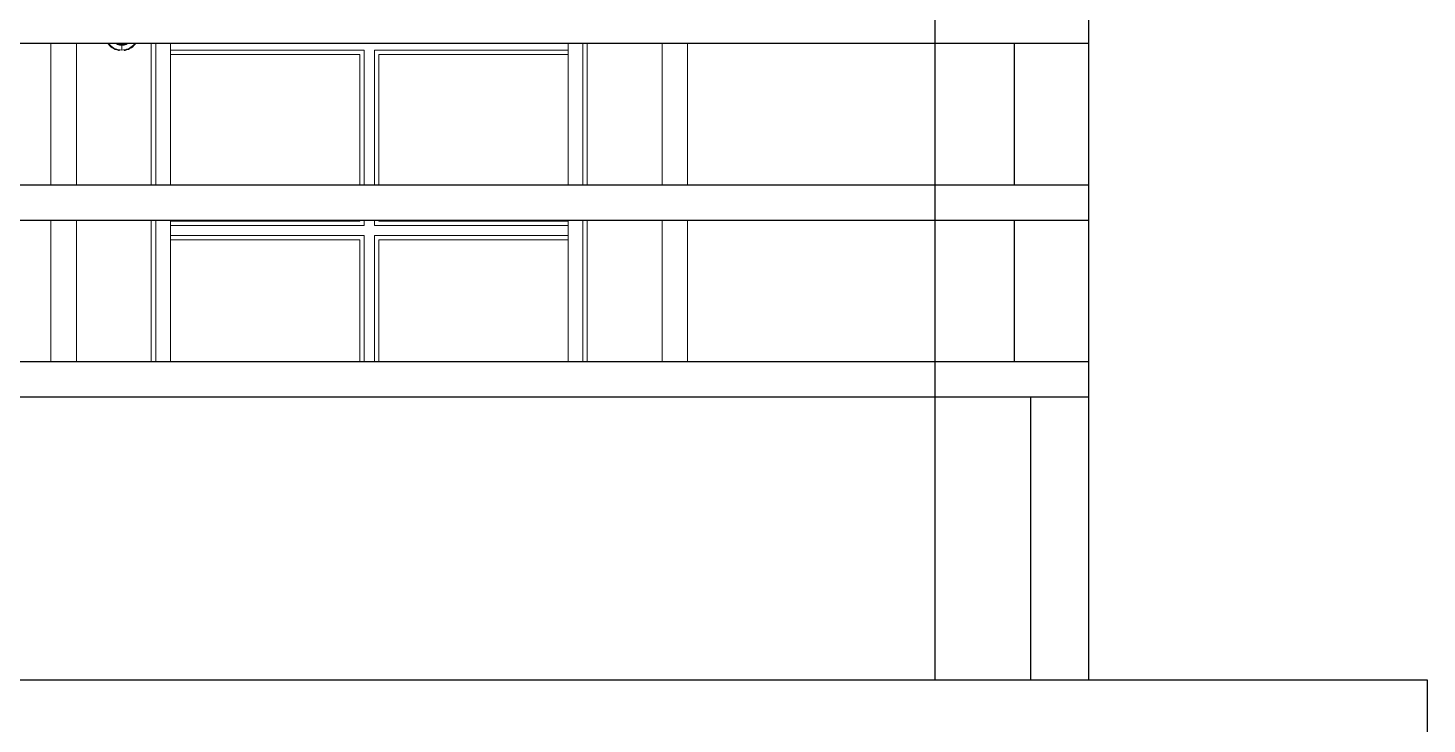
# Model space of a CAD drawing. Header units: inches. Extents: x -5058079 to -5054904, y -3262045 to -3259800.
# Drawn here: x -5056706.2 to -5056627.1, y -3261553.2 to -3261513.9 of the extents above; entities that cross this region are included whole.
import ezdxf

# ---------------------------------------------------------------- set-up
doc = ezdxf.new("R2010")
doc.units = ezdxf.units.IN
doc.header["$LTSCALE"] = 2
doc.header["$MEASUREMENT"] = 0
doc.layers.get('0').update_dxf_attribs({"linetype": 'CONTINUOUS'})
doc.layers.add('window', color=4, linetype='CONTINUOUS', lineweight=13)

msp = doc.modelspace()

# ---------------------------------------------------------------- linework, layer by layer
at = {"ltscale": 0.5}
for p, q in [((-5056654.906, -3261550.719), (-5056654.906, -3261443.719)), ((-5056646.213, -3261550.719), (-5056646.213, -3261512.719)), ((-5057070.238, -3261514.719), (-5056646.213, -3261514.719)), ((-5056650.444, -3261514.719), (-5056650.444, -3261522.719)), ((-5057070.238, -3261522.719), (-5056646.213, -3261522.719)), ((-5057070.238, -3261524.719), (-5056646.213, -3261524.719)), ((-5056650.444, -3261524.719), (-5056650.444, -3261532.719)), ((-5057070.238, -3261532.719), (-5056646.213, -3261532.719)), ((-5057070.238, -3261534.719), (-5056646.213, -3261534.719)), ((-5056649.505, -3261550.719), (-5056649.505, -3261534.719)), ((-5057080.266, -3261550.719), (-5056641.213, -3261550.719)), ((-5056641.213, -3261550.719), (-5056627.098, -3261550.719)), ((-5056627.098, -3261550.719), (-5056627.098, -3261555.719))]:
    msp.add_line(p, q, dxfattribs=at)
at = {"layer": 'window'}
for p, q in [((-5056704.906, -3261522.719), (-5056704.906, -3261514.719)), ((-5056703.46, -3261522.719), (-5056703.46, -3261514.719)), ((-5056701.684, -3261514.719), (-5056701.648, -3261514.774)), ((-5056701.648, -3261514.774), (-5056701.588, -3261514.847)), ((-5056701.636, -3261514.719), (-5056701.615, -3261514.751)), ((-5056701.615, -3261514.751), (-5056701.557, -3261514.821)), ((-5056701.268, -3261514.719), (-5056701.26, -3261514.726)), ((-5056701.26, -3261514.726), (-5056701.206, -3261514.759)), ((-5056701.206, -3261514.759), (-5056701.15, -3261514.787)), ((-5056701.185, -3261514.723), (-5056701.191, -3261514.719)), ((-5056701.132, -3261514.749), (-5056701.185, -3261514.723)), ((-5056701.15, -3261514.787), (-5056701.09, -3261514.809)), ((-5056701.077, -3261514.769), (-5056701.132, -3261514.749)), ((-5056701.09, -3261514.809), (-5056701.029, -3261514.824)), ((-5056701.02, -3261514.783), (-5056701.077, -3261514.769)), ((-5056700.962, -3261514.792), (-5056701.02, -3261514.783)), ((-5056700.899, -3261514.794), (-5056700.962, -3261514.792)), ((-5056700.837, -3261514.792), (-5056700.899, -3261514.794)), ((-5056700.778, -3261514.783), (-5056700.837, -3261514.792)), ((-5056700.722, -3261514.769), (-5056700.778, -3261514.783)), ((-5056700.77, -3261514.824), (-5056700.709, -3261514.809)), ((-5056700.667, -3261514.749), (-5056700.722, -3261514.769)), ((-5056700.709, -3261514.809), (-5056700.649, -3261514.787)), ((-5056700.614, -3261514.723), (-5056700.667, -3261514.749)), ((-5056700.649, -3261514.787), (-5056700.593, -3261514.759)), ((-5056700.608, -3261514.719), (-5056700.614, -3261514.723)), ((-5056700.593, -3261514.759), (-5056700.539, -3261514.726)), ((-5056700.539, -3261514.726), (-5056700.531, -3261514.719)), ((-5056700.241, -3261514.821), (-5056700.183, -3261514.751)), ((-5056700.211, -3261514.847), (-5056700.151, -3261514.774)), ((-5056700.183, -3261514.751), (-5056700.162, -3261514.719)), ((-5056700.151, -3261514.774), (-5056700.114, -3261514.719)), ((-5056699.23, -3261522.719), (-5056699.23, -3261514.719)), ((-5056698.978, -3261514.719), (-5056698.978, -3261522.719)), ((-5056698.15, -3261522.719), (-5056698.15, -3261514.719)), ((-5056675.663, -3261522.719), (-5056675.663, -3261514.719)), ((-5056674.835, -3261522.719), (-5056674.835, -3261514.719)), ((-5056674.583, -3261514.719), (-5056674.583, -3261522.719)), ((-5056670.353, -3261514.719), (-5056670.353, -3261522.719)), ((-5056668.906, -3261514.719), (-5056668.906, -3261522.719)), ((-5056701.588, -3261514.847), (-5056701.519, -3261514.914)), ((-5056701.557, -3261514.821), (-5056701.492, -3261514.884)), ((-5056701.519, -3261514.914), (-5056701.444, -3261514.973)), ((-5056701.492, -3261514.884), (-5056701.42, -3261514.941)), ((-5056701.444, -3261514.973), (-5056701.363, -3261515.024)), ((-5056701.42, -3261514.941), (-5056701.343, -3261514.99)), ((-5056701.363, -3261515.024), (-5056701.276, -3261515.066)), ((-5056701.343, -3261514.99), (-5056701.26, -3261515.03)), ((-5056701.276, -3261515.066), (-5056701.186, -3261515.099)), ((-5056701.26, -3261515.03), (-5056701.173, -3261515.062)), ((-5056701.186, -3261515.099), (-5056701.092, -3261515.123)), ((-5056701.173, -3261515.062), (-5056701.084, -3261515.085)), ((-5056701.092, -3261515.123), (-5056701.03, -3261515.132)), ((-5056701.084, -3261515.085), (-5056700.992, -3261515.098)), ((-5056701.029, -3261514.824), (-5056700.966, -3261514.833)), ((-5056700.992, -3261515.098), (-5056700.899, -3261515.102)), ((-5056700.966, -3261514.833), (-5056700.899, -3261514.836)), ((-5056700.899, -3261514.836), (-5056700.833, -3261514.833)), ((-5056700.899, -3261515.102), (-5056700.899, -3261514.836)), ((-5056700.899, -3261515.102), (-5056700.807, -3261515.098)), ((-5056700.833, -3261514.833), (-5056700.77, -3261514.824)), ((-5056700.807, -3261515.098), (-5056700.715, -3261515.085)), ((-5056700.769, -3261515.132), (-5056700.707, -3261515.123)), ((-5056700.715, -3261515.085), (-5056700.625, -3261515.062)), ((-5056700.707, -3261515.123), (-5056700.613, -3261515.099)), ((-5056700.625, -3261515.062), (-5056700.539, -3261515.03)), ((-5056700.613, -3261515.099), (-5056700.523, -3261515.066)), ((-5056700.539, -3261515.03), (-5056700.456, -3261514.99)), ((-5056700.523, -3261515.066), (-5056700.436, -3261515.024)), ((-5056700.456, -3261514.99), (-5056700.379, -3261514.941)), ((-5056700.436, -3261515.024), (-5056700.355, -3261514.973)), ((-5056700.379, -3261514.941), (-5056700.307, -3261514.884)), ((-5056700.355, -3261514.973), (-5056700.28, -3261514.914)), ((-5056700.307, -3261514.884), (-5056700.241, -3261514.821)), ((-5056700.28, -3261514.914), (-5056700.211, -3261514.847)), ((-5056687.194, -3261515.116), (-5056698.15, -3261515.116)), ((-5056687.446, -3261515.36), (-5056698.15, -3261515.36)), ((-5056687.446, -3261515.36), (-5056687.446, -3261522.719)), ((-5056687.194, -3261522.719), (-5056687.194, -3261515.116)), ((-5056675.663, -3261515.116), (-5056686.618, -3261515.116)), ((-5056686.618, -3261515.116), (-5056686.618, -3261522.719)), ((-5056675.663, -3261515.36), (-5056686.366, -3261515.36)), ((-5056686.366, -3261515.36), (-5056686.366, -3261522.719)), ((-5056704.906, -3261532.719), (-5056704.906, -3261524.719)), ((-5056703.46, -3261532.719), (-5056703.46, -3261524.719)), ((-5056699.23, -3261532.719), (-5056699.23, -3261524.719)), ((-5056698.978, -3261524.719), (-5056698.978, -3261532.719)), ((-5056698.15, -3261532.719), (-5056698.15, -3261524.719)), ((-5056687.446, -3261524.789), (-5056698.15, -3261524.789)), ((-5056698.15, -3261525.034), (-5056687.194, -3261525.034)), ((-5056687.446, -3261524.719), (-5056687.446, -3261524.789)), ((-5056687.194, -3261525.034), (-5056687.194, -3261524.719)), ((-5056686.618, -3261524.719), (-5056686.618, -3261525.034)), ((-5056686.618, -3261525.034), (-5056675.663, -3261525.034)), ((-5056686.366, -3261524.719), (-5056686.366, -3261524.789)), ((-5056675.663, -3261524.789), (-5056686.366, -3261524.789)), ((-5056675.663, -3261532.719), (-5056675.663, -3261524.719)), ((-5056674.835, -3261532.719), (-5056674.835, -3261524.719)), ((-5056674.583, -3261524.719), (-5056674.583, -3261532.719)), ((-5056670.353, -3261524.719), (-5056670.353, -3261532.719)), ((-5056668.906, -3261524.719), (-5056668.906, -3261532.719)), ((-5056687.194, -3261525.592), (-5056698.15, -3261525.592)), ((-5056687.446, -3261525.837), (-5056698.15, -3261525.837)), ((-5056687.446, -3261525.837), (-5056687.446, -3261532.719)), ((-5056687.194, -3261532.719), (-5056687.194, -3261525.592)), ((-5056675.663, -3261525.592), (-5056686.618, -3261525.592)), ((-5056686.618, -3261525.592), (-5056686.618, -3261532.719)), ((-5056675.663, -3261525.837), (-5056686.366, -3261525.837)), ((-5056686.366, -3261525.837), (-5056686.366, -3261532.719))]:
    msp.add_line(p, q, dxfattribs=at)

doc.saveas('drawing.dxf')
